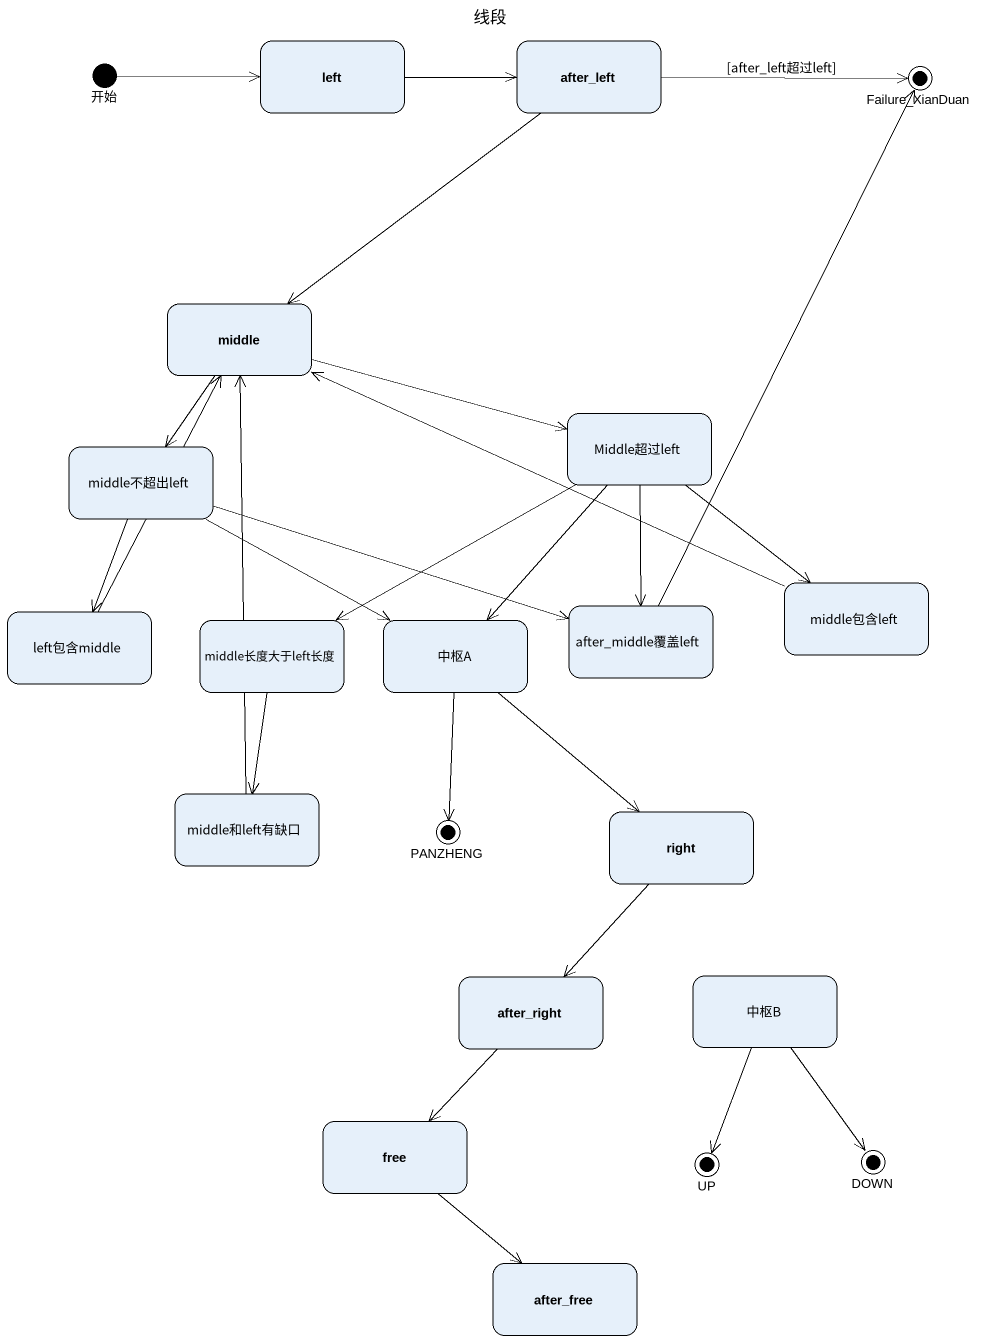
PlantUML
@startuml
title 线段
hide empty description
state "left" as left_
state after_left
state 开始 <<start>>
state Failure_XianDuan <<end>>
state middle
state Middle超过left
state middle不超出left
state middle包含left
state left包含middle
state middle长度大于left长度
state 中枢A
state after_middle覆盖left
state middle和left有缺口
state PANZHENG <<end>>
state "right" as right_
state after_right
state 中枢B
state free
state "UP" as UP_ <<end>>
state "DOWN" as DOWN_ <<end>>
state after_free
left_ -right-> after_left
after_left -right-> Failure_XianDuan : [after_left超过left]
after_left --> middle
开始 -right-> left_
middle -right-> Middle超过left
middle --> middle不超出left
Middle超过left --> middle包含left
Middle超过left -left-> middle长度大于left长度
Middle超过left --> 中枢A
Middle超过left --> after_middle覆盖left
middle不超出left --> left包含middle
middle不超出left -right-> 中枢A
middle不超出left -right-> after_middle覆盖left
middle包含left -left-> middle
left包含middle -up-> middle
middle长度大于left长度 --> middle和left有缺口
中枢A --> PANZHENG
中枢A --> right_
after_middle覆盖left -up-> Failure_XianDuan
middle和left有缺口 -up-> middle
right_ --> after_right
after_right --> free
中枢B --> UP_
中枢B --> DOWN_
free --> after_free
@enduml
